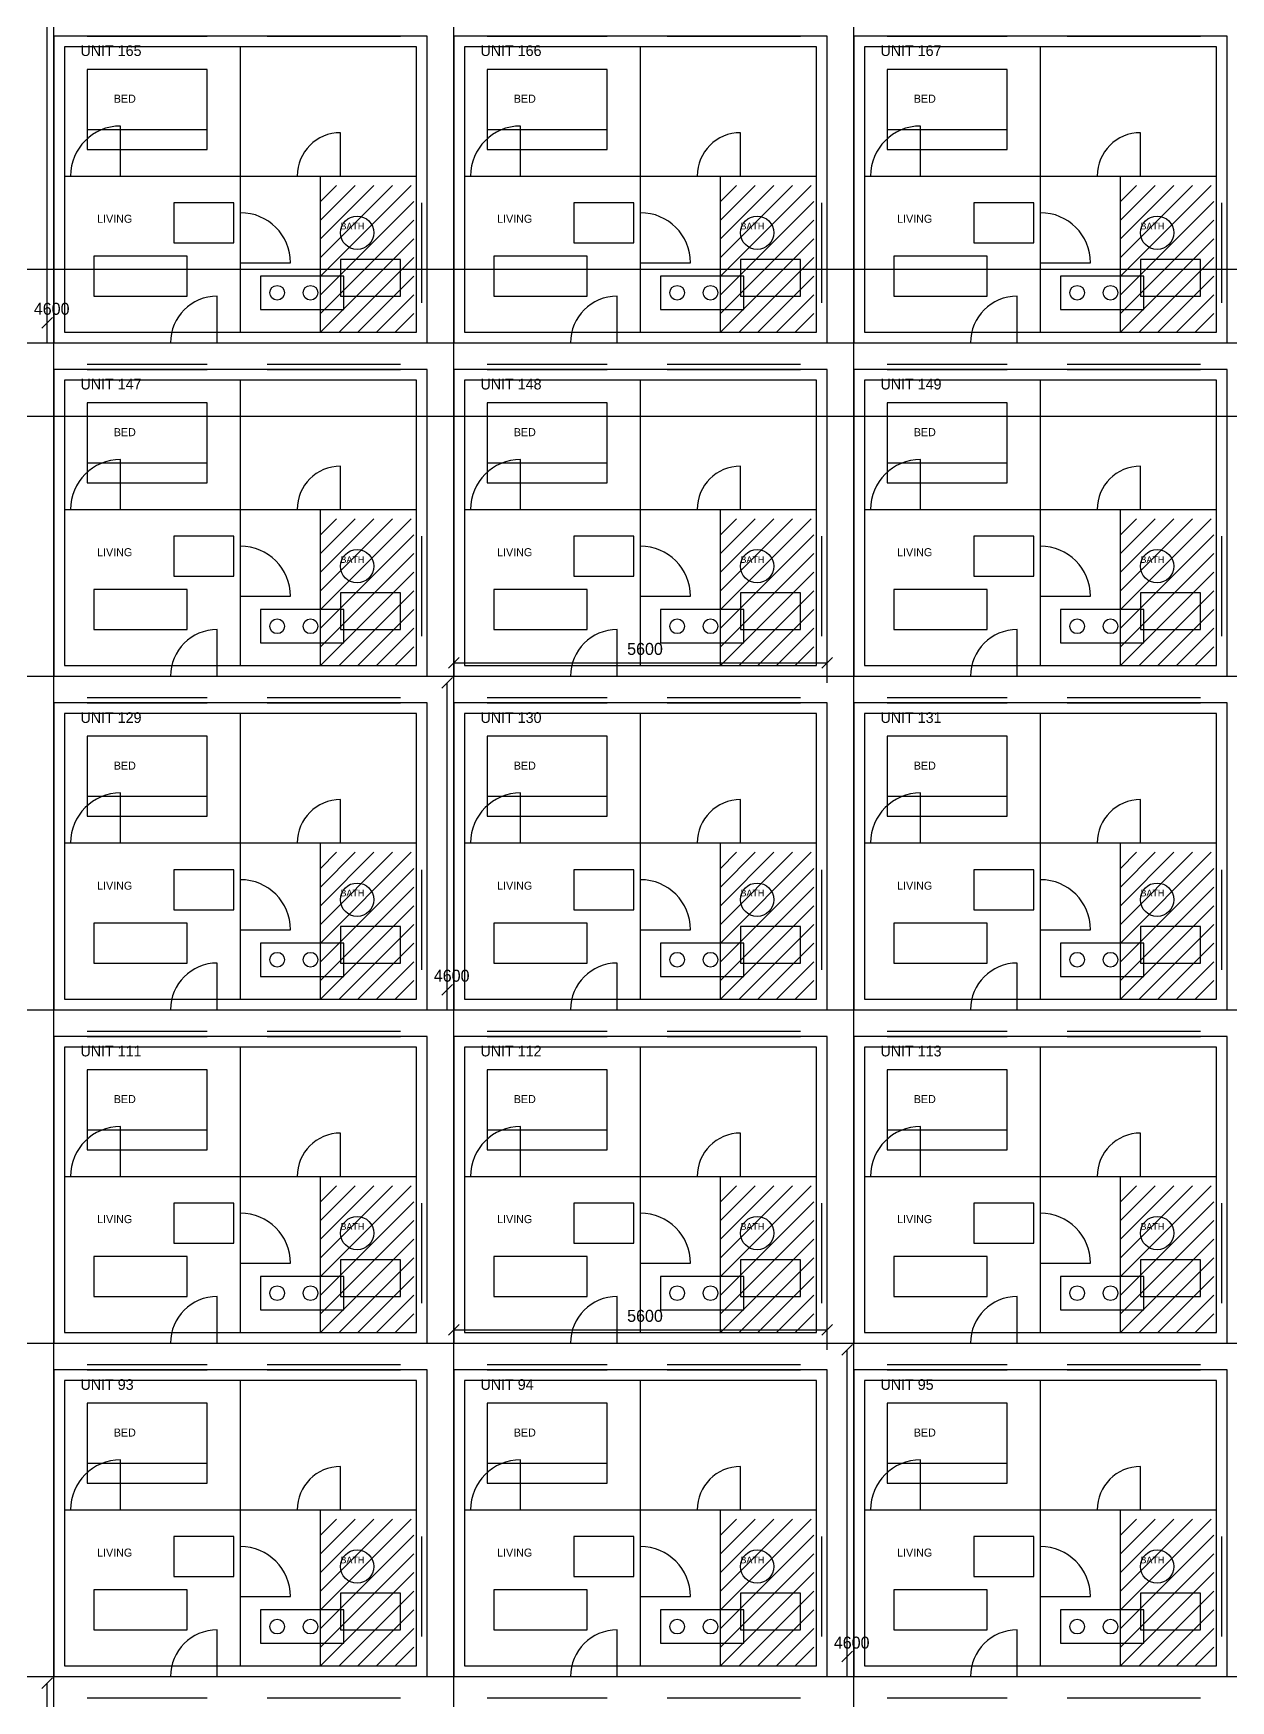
# Model space of a CAD drawing. Header units: millimetres. Extents: x -689 to 114080, y -500 to 99080.
# Drawn here: x 14693 to 32653, y 27640 to 52640 of the extents above; entities that cross this region are included whole.
import ezdxf

# ---------------------------------------------------------------- set-up
doc = ezdxf.new("R2010")
doc.units = ezdxf.units.MM
for name, color, linetype in [('CORE', 30, 'CONTINUOUS'), ('DIMENSIONS', 3, 'CONTINUOUS'), ('DOORS', 2, 'CONTINUOUS'), ('FURNITURE', 5, 'CONTINUOUS'), ('GRID', 8, 'CONTINUOUS'), ('HATCH_SIM', 9, 'CONTINUOUS'), ('TEXT', 6, 'CONTINUOUS'), ('WALLS', 7, 'CONTINUOUS'), ('WINDOWS', 4, 'CONTINUOUS')]:
    doc.layers.add(name, color=color, linetype=linetype)

msp = doc.modelspace()

# ---------------------------------------------------------------- linework, layer by layer
at = {"layer": 'CORE'}
for p, q in [((111500, 49100), (2500, 49100)), ((2500, 46900), (111500, 46900))]:
    msp.add_line(p, q, dxfattribs=at)
at = {"layer": 'DIMENSIONS'}
for p, q in [((14900, 48300), (14900, 52900)), ((14900, 52600), (14900, 52900)), ((14820, 48220), (14980, 48380)), ((14900, 48000), (14900, 48300)), ((20920, 43120), (21080, 43280)), ((26520, 43120), (26680, 43280)), ((21000, 43200), (26600, 43200)), ((21000, 42900), (21000, 43200)), ((26600, 42900), (26600, 43200)), ((20820, 42820), (20980, 42980)), ((20900, 38300), (20900, 42900)), ((20900, 42600), (20900, 42900)), ((20820, 38220), (20980, 38380)), ((20900, 38000), (20900, 38300)), ((20920, 33120), (21080, 33280)), ((26520, 33120), (26680, 33280)), ((21000, 33200), (26600, 33200)), ((21000, 32900), (21000, 33200)), ((26600, 32900), (26600, 33200)), ((26820, 32820), (26980, 32980)), ((26900, 28300), (26900, 32900)), ((26900, 32600), (26900, 32900)), ((26820, 28220), (26980, 28380)), ((26900, 28000), (26900, 28300)), ((14820, 27820), (14980, 27980)), ((14900, 23300), (14900, 27900)), ((14900, 27600), (14900, 27900))]:
    msp.add_line(p, q, dxfattribs=at)
at = {"layer": 'DOORS'}
for p, q in [((16000, 50500), (16000, 51250)), ((22000, 50500), (22000, 51250)), ((28000, 50500), (28000, 51250)), ((19300, 50500), (19300, 51150)), ((25300, 50500), (25300, 51150)), ((31300, 50500), (31300, 51150)), ((17800, 49200), (18550, 49200)), ((23800, 49200), (24550, 49200)), ((29800, 49200), (30550, 49200)), ((17450, 48000), (17450, 48700)), ((23450, 48000), (23450, 48700)), ((29450, 48000), (29450, 48700)), ((16000, 45500), (16000, 46250)), ((22000, 45500), (22000, 46250)), ((28000, 45500), (28000, 46250)), ((19300, 45500), (19300, 46150)), ((25300, 45500), (25300, 46150)), ((31300, 45500), (31300, 46150)), ((17800, 44200), (18550, 44200)), ((23800, 44200), (24550, 44200)), ((29800, 44200), (30550, 44200)), ((17450, 43000), (17450, 43700)), ((23450, 43000), (23450, 43700)), ((29450, 43000), (29450, 43700)), ((16000, 40500), (16000, 41250)), ((22000, 40500), (22000, 41250)), ((28000, 40500), (28000, 41250)), ((19300, 40500), (19300, 41150)), ((25300, 40500), (25300, 41150)), ((31300, 40500), (31300, 41150)), ((17800, 39200), (18550, 39200)), ((23800, 39200), (24550, 39200)), ((29800, 39200), (30550, 39200)), ((17450, 38000), (17450, 38700)), ((23450, 38000), (23450, 38700)), ((29450, 38000), (29450, 38700)), ((16000, 35500), (16000, 36250)), ((22000, 35500), (22000, 36250)), ((28000, 35500), (28000, 36250)), ((19300, 35500), (19300, 36150)), ((25300, 35500), (25300, 36150)), ((31300, 35500), (31300, 36150)), ((17800, 34200), (18550, 34200)), ((23800, 34200), (24550, 34200)), ((29800, 34200), (30550, 34200)), ((17450, 33000), (17450, 33700)), ((23450, 33000), (23450, 33700)), ((29450, 33000), (29450, 33700)), ((16000, 30500), (16000, 31250)), ((22000, 30500), (22000, 31250)), ((28000, 30500), (28000, 31250)), ((19300, 30500), (19300, 31150)), ((25300, 30500), (25300, 31150)), ((31300, 30500), (31300, 31150)), ((17800, 29200), (18550, 29200)), ((23800, 29200), (24550, 29200)), ((29800, 29200), (30550, 29200)), ((17450, 28000), (17450, 28700)), ((23450, 28000), (23450, 28700)), ((29450, 28000), (29450, 28700))]:
    msp.add_line(p, q, dxfattribs=at)
for centre, radius, start, end in [((16000, 50500), 750, 90, 180), ((22000, 50500), 750, 90, 180), ((28000, 50500), 750, 90, 180), ((19300, 50500), 650, 90, 180), ((25300, 50500), 650, 90, 180), ((31300, 50500), 650, 90, 180), ((17800, 49200), 750, 0, 90), ((23800, 49200), 750, 0, 90), ((29800, 49200), 750, 0, 90), ((17450, 48000), 700, 90, 180), ((23450, 48000), 700, 90, 180), ((29450, 48000), 700, 90, 180), ((16000, 45500), 750, 90, 180), ((22000, 45500), 750, 90, 180), ((28000, 45500), 750, 90, 180), ((19300, 45500), 650, 90, 180), ((25300, 45500), 650, 90, 180), ((31300, 45500), 650, 90, 180), ((17800, 44200), 750, 0, 90), ((23800, 44200), 750, 0, 90), ((29800, 44200), 750, 0, 90), ((17450, 43000), 700, 90, 180), ((23450, 43000), 700, 90, 180), ((29450, 43000), 700, 90, 180), ((16000, 40500), 750, 90, 180), ((22000, 40500), 750, 90, 180), ((28000, 40500), 750, 90, 180), ((19300, 40500), 650, 90, 180), ((25300, 40500), 650, 90, 180), ((31300, 40500), 650, 90, 180), ((17800, 39200), 750, 0, 90), ((23800, 39200), 750, 0, 90), ((29800, 39200), 750, 0, 90), ((17450, 38000), 700, 90, 180), ((23450, 38000), 700, 90, 180), ((29450, 38000), 700, 90, 180), ((16000, 35500), 750, 90, 180), ((22000, 35500), 750, 90, 180), ((28000, 35500), 750, 90, 180), ((19300, 35500), 650, 90, 180), ((25300, 35500), 650, 90, 180), ((31300, 35500), 650, 90, 180), ((17800, 34200), 750, 0, 90), ((23800, 34200), 750, 0, 90), ((29800, 34200), 750, 0, 90), ((17450, 33000), 700, 90, 180), ((23450, 33000), 700, 90, 180), ((29450, 33000), 700, 90, 180), ((16000, 30500), 750, 90, 180), ((22000, 30500), 750, 90, 180), ((28000, 30500), 750, 90, 180), ((19300, 30500), 650, 90, 180), ((25300, 30500), 650, 90, 180), ((31300, 30500), 650, 90, 180), ((17800, 29200), 750, 0, 90), ((23800, 29200), 750, 0, 90), ((29800, 29200), 750, 0, 90), ((17450, 28000), 700, 90, 180), ((23450, 28000), 700, 90, 180), ((29450, 28000), 700, 90, 180)]:
    msp.add_arc(centre, radius, start, end, dxfattribs=at)
at = {"layer": 'FURNITURE'}
for p, q in [((17300, 52100), (15500, 52100)), ((15500, 52100), (15500, 50900)), ((17300, 50900), (17300, 52100)), ((23300, 52100), (21500, 52100)), ((21500, 52100), (21500, 50900)), ((23300, 50900), (23300, 52100)), ((29300, 52100), (27500, 52100)), ((27500, 52100), (27500, 50900)), ((29300, 50900), (29300, 52100)), ((15500, 51200), (17300, 51200)), ((21500, 51200), (23300, 51200)), ((27500, 51200), (29300, 51200)), ((15500, 50900), (17300, 50900)), ((21500, 50900), (23300, 50900)), ((27500, 50900), (29300, 50900)), ((17700, 50100), (16800, 50100)), ((16800, 50100), (16800, 49500)), ((17700, 49500), (17700, 50100)), ((23700, 50100), (22800, 50100)), ((22800, 50100), (22800, 49500)), ((23700, 49500), (23700, 50100)), ((29700, 50100), (28800, 50100)), ((28800, 50100), (28800, 49500)), ((29700, 49500), (29700, 50100)), ((16800, 49500), (17700, 49500)), ((22800, 49500), (23700, 49500)), ((28800, 49500), (29700, 49500)), ((17000, 49300), (15600, 49300)), ((15600, 49300), (15600, 48700)), ((17000, 48700), (17000, 49300)), ((20200, 49250), (19300, 49250)), ((19300, 49250), (19300, 48700)), ((20200, 48700), (20200, 49250)), ((23000, 49300), (21600, 49300)), ((21600, 49300), (21600, 48700)), ((23000, 48700), (23000, 49300)), ((26200, 49250), (25300, 49250)), ((25300, 49250), (25300, 48700)), ((26200, 48700), (26200, 49250)), ((29000, 49300), (27600, 49300)), ((27600, 49300), (27600, 48700)), ((29000, 48700), (29000, 49300)), ((32200, 49250), (31300, 49250)), ((31300, 49250), (31300, 48700)), ((32200, 48700), (32200, 49250)), ((19350, 49000), (18100, 49000)), ((18100, 49000), (18100, 48500)), ((19350, 48500), (19350, 49000)), ((25350, 49000), (24100, 49000)), ((24100, 49000), (24100, 48500)), ((25350, 48500), (25350, 49000)), ((31350, 49000), (30100, 49000)), ((30100, 49000), (30100, 48500)), ((31350, 48500), (31350, 49000)), ((15600, 48700), (17000, 48700)), ((18100, 48500), (19350, 48500)), ((19300, 48700), (20200, 48700)), ((21600, 48700), (23000, 48700)), ((24100, 48500), (25350, 48500)), ((25300, 48700), (26200, 48700)), ((27600, 48700), (29000, 48700)), ((30100, 48500), (31350, 48500)), ((31300, 48700), (32200, 48700)), ((17300, 47100), (15500, 47100)), ((15500, 47100), (15500, 45900)), ((17300, 45900), (17300, 47100)), ((23300, 47100), (21500, 47100)), ((21500, 47100), (21500, 45900)), ((23300, 45900), (23300, 47100)), ((29300, 47100), (27500, 47100)), ((27500, 47100), (27500, 45900)), ((29300, 45900), (29300, 47100)), ((15500, 46200), (17300, 46200)), ((21500, 46200), (23300, 46200)), ((27500, 46200), (29300, 46200)), ((15500, 45900), (17300, 45900)), ((21500, 45900), (23300, 45900)), ((27500, 45900), (29300, 45900)), ((17700, 45100), (16800, 45100)), ((16800, 45100), (16800, 44500)), ((17700, 44500), (17700, 45100)), ((23700, 45100), (22800, 45100)), ((22800, 45100), (22800, 44500)), ((23700, 44500), (23700, 45100)), ((29700, 45100), (28800, 45100)), ((28800, 45100), (28800, 44500)), ((29700, 44500), (29700, 45100)), ((16800, 44500), (17700, 44500)), ((22800, 44500), (23700, 44500)), ((28800, 44500), (29700, 44500)), ((17000, 44300), (15600, 44300)), ((15600, 44300), (15600, 43700)), ((17000, 43700), (17000, 44300)), ((20200, 44250), (19300, 44250)), ((19300, 44250), (19300, 43700)), ((20200, 43700), (20200, 44250)), ((23000, 44300), (21600, 44300)), ((21600, 44300), (21600, 43700)), ((23000, 43700), (23000, 44300)), ((26200, 44250), (25300, 44250)), ((25300, 44250), (25300, 43700)), ((26200, 43700), (26200, 44250)), ((29000, 44300), (27600, 44300)), ((27600, 44300), (27600, 43700)), ((29000, 43700), (29000, 44300)), ((32200, 44250), (31300, 44250)), ((31300, 44250), (31300, 43700)), ((32200, 43700), (32200, 44250)), ((19350, 44000), (18100, 44000)), ((18100, 44000), (18100, 43500)), ((19350, 43500), (19350, 44000)), ((25350, 44000), (24100, 44000)), ((24100, 44000), (24100, 43500)), ((25350, 43500), (25350, 44000)), ((31350, 44000), (30100, 44000)), ((30100, 44000), (30100, 43500)), ((31350, 43500), (31350, 44000)), ((15600, 43700), (17000, 43700)), ((18100, 43500), (19350, 43500)), ((19300, 43700), (20200, 43700)), ((21600, 43700), (23000, 43700)), ((24100, 43500), (25350, 43500)), ((25300, 43700), (26200, 43700)), ((27600, 43700), (29000, 43700)), ((30100, 43500), (31350, 43500)), ((31300, 43700), (32200, 43700)), ((17300, 42100), (15500, 42100)), ((15500, 42100), (15500, 40900)), ((17300, 40900), (17300, 42100)), ((23300, 42100), (21500, 42100)), ((21500, 42100), (21500, 40900)), ((23300, 40900), (23300, 42100)), ((29300, 42100), (27500, 42100)), ((27500, 42100), (27500, 40900)), ((29300, 40900), (29300, 42100)), ((15500, 41200), (17300, 41200)), ((21500, 41200), (23300, 41200)), ((27500, 41200), (29300, 41200)), ((15500, 40900), (17300, 40900)), ((21500, 40900), (23300, 40900)), ((27500, 40900), (29300, 40900)), ((17700, 40100), (16800, 40100)), ((16800, 40100), (16800, 39500)), ((17700, 39500), (17700, 40100)), ((23700, 40100), (22800, 40100)), ((22800, 40100), (22800, 39500)), ((23700, 39500), (23700, 40100)), ((29700, 40100), (28800, 40100)), ((28800, 40100), (28800, 39500)), ((29700, 39500), (29700, 40100)), ((16800, 39500), (17700, 39500)), ((22800, 39500), (23700, 39500)), ((28800, 39500), (29700, 39500)), ((17000, 39300), (15600, 39300)), ((15600, 39300), (15600, 38700)), ((17000, 38700), (17000, 39300)), ((20200, 39250), (19300, 39250)), ((19300, 39250), (19300, 38700)), ((20200, 38700), (20200, 39250)), ((23000, 39300), (21600, 39300)), ((21600, 39300), (21600, 38700)), ((23000, 38700), (23000, 39300)), ((26200, 39250), (25300, 39250)), ((25300, 39250), (25300, 38700)), ((26200, 38700), (26200, 39250)), ((29000, 39300), (27600, 39300)), ((27600, 39300), (27600, 38700)), ((29000, 38700), (29000, 39300)), ((32200, 39250), (31300, 39250)), ((31300, 39250), (31300, 38700)), ((32200, 38700), (32200, 39250)), ((19350, 39000), (18100, 39000)), ((18100, 39000), (18100, 38500)), ((19350, 38500), (19350, 39000)), ((25350, 39000), (24100, 39000)), ((24100, 39000), (24100, 38500)), ((25350, 38500), (25350, 39000)), ((31350, 39000), (30100, 39000)), ((30100, 39000), (30100, 38500)), ((31350, 38500), (31350, 39000)), ((15600, 38700), (17000, 38700)), ((18100, 38500), (19350, 38500)), ((19300, 38700), (20200, 38700)), ((21600, 38700), (23000, 38700)), ((24100, 38500), (25350, 38500)), ((25300, 38700), (26200, 38700)), ((27600, 38700), (29000, 38700)), ((30100, 38500), (31350, 38500)), ((31300, 38700), (32200, 38700)), ((17300, 37100), (15500, 37100)), ((15500, 37100), (15500, 35900)), ((17300, 35900), (17300, 37100)), ((23300, 37100), (21500, 37100)), ((21500, 37100), (21500, 35900)), ((23300, 35900), (23300, 37100)), ((29300, 37100), (27500, 37100)), ((27500, 37100), (27500, 35900)), ((29300, 35900), (29300, 37100)), ((15500, 36200), (17300, 36200)), ((21500, 36200), (23300, 36200)), ((27500, 36200), (29300, 36200)), ((15500, 35900), (17300, 35900)), ((21500, 35900), (23300, 35900)), ((27500, 35900), (29300, 35900)), ((17700, 35100), (16800, 35100)), ((16800, 35100), (16800, 34500)), ((17700, 34500), (17700, 35100)), ((23700, 35100), (22800, 35100)), ((22800, 35100), (22800, 34500)), ((23700, 34500), (23700, 35100)), ((29700, 35100), (28800, 35100)), ((28800, 35100), (28800, 34500)), ((29700, 34500), (29700, 35100)), ((16800, 34500), (17700, 34500)), ((22800, 34500), (23700, 34500)), ((28800, 34500), (29700, 34500)), ((17000, 34300), (15600, 34300)), ((15600, 34300), (15600, 33700)), ((17000, 33700), (17000, 34300)), ((20200, 34250), (19300, 34250)), ((19300, 34250), (19300, 33700)), ((20200, 33700), (20200, 34250)), ((23000, 34300), (21600, 34300)), ((21600, 34300), (21600, 33700)), ((23000, 33700), (23000, 34300)), ((26200, 34250), (25300, 34250)), ((25300, 34250), (25300, 33700)), ((26200, 33700), (26200, 34250)), ((29000, 34300), (27600, 34300)), ((27600, 34300), (27600, 33700)), ((29000, 33700), (29000, 34300)), ((32200, 34250), (31300, 34250)), ((31300, 34250), (31300, 33700)), ((32200, 33700), (32200, 34250)), ((19350, 34000), (18100, 34000)), ((18100, 34000), (18100, 33500)), ((19350, 33500), (19350, 34000)), ((25350, 34000), (24100, 34000)), ((24100, 34000), (24100, 33500)), ((25350, 33500), (25350, 34000)), ((31350, 34000), (30100, 34000)), ((30100, 34000), (30100, 33500)), ((31350, 33500), (31350, 34000)), ((15600, 33700), (17000, 33700)), ((18100, 33500), (19350, 33500)), ((19300, 33700), (20200, 33700)), ((21600, 33700), (23000, 33700)), ((24100, 33500), (25350, 33500)), ((25300, 33700), (26200, 33700)), ((27600, 33700), (29000, 33700)), ((30100, 33500), (31350, 33500)), ((31300, 33700), (32200, 33700)), ((17300, 32100), (15500, 32100)), ((15500, 32100), (15500, 30900)), ((17300, 30900), (17300, 32100)), ((23300, 32100), (21500, 32100)), ((21500, 32100), (21500, 30900)), ((23300, 30900), (23300, 32100)), ((29300, 32100), (27500, 32100)), ((27500, 32100), (27500, 30900)), ((29300, 30900), (29300, 32100)), ((15500, 31200), (17300, 31200)), ((21500, 31200), (23300, 31200)), ((27500, 31200), (29300, 31200)), ((15500, 30900), (17300, 30900)), ((21500, 30900), (23300, 30900)), ((27500, 30900), (29300, 30900)), ((17700, 30100), (16800, 30100)), ((16800, 30100), (16800, 29500)), ((17700, 29500), (17700, 30100)), ((23700, 30100), (22800, 30100)), ((22800, 30100), (22800, 29500)), ((23700, 29500), (23700, 30100)), ((29700, 30100), (28800, 30100)), ((28800, 30100), (28800, 29500)), ((29700, 29500), (29700, 30100)), ((16800, 29500), (17700, 29500)), ((22800, 29500), (23700, 29500)), ((28800, 29500), (29700, 29500)), ((17000, 29300), (15600, 29300)), ((15600, 29300), (15600, 28700)), ((17000, 28700), (17000, 29300)), ((20200, 29250), (19300, 29250)), ((19300, 29250), (19300, 28700)), ((20200, 28700), (20200, 29250)), ((23000, 29300), (21600, 29300)), ((21600, 29300), (21600, 28700)), ((23000, 28700), (23000, 29300)), ((26200, 29250), (25300, 29250)), ((25300, 29250), (25300, 28700)), ((26200, 28700), (26200, 29250)), ((29000, 29300), (27600, 29300)), ((27600, 29300), (27600, 28700)), ((29000, 28700), (29000, 29300)), ((32200, 29250), (31300, 29250)), ((31300, 29250), (31300, 28700)), ((32200, 28700), (32200, 29250)), ((19350, 29000), (18100, 29000)), ((18100, 29000), (18100, 28500)), ((19350, 28500), (19350, 29000)), ((25350, 29000), (24100, 29000)), ((24100, 29000), (24100, 28500)), ((25350, 28500), (25350, 29000)), ((31350, 29000), (30100, 29000)), ((30100, 29000), (30100, 28500)), ((31350, 28500), (31350, 29000)), ((15600, 28700), (17000, 28700)), ((18100, 28500), (19350, 28500)), ((19300, 28700), (20200, 28700)), ((21600, 28700), (23000, 28700)), ((24100, 28500), (25350, 28500)), ((25300, 28700), (26200, 28700)), ((27600, 28700), (29000, 28700)), ((30100, 28500), (31350, 28500)), ((31300, 28700), (32200, 28700))]:
    msp.add_line(p, q, dxfattribs=at)
for centre, radius in [((19550, 49650), 250), ((25550, 49650), 250), ((31550, 49650), 250), ((18350, 48750), 110), ((18850, 48750), 110), ((24350, 48750), 110), ((24850, 48750), 110), ((30350, 48750), 110), ((30850, 48750), 110), ((19550, 44650), 250), ((25550, 44650), 250), ((31550, 44650), 250), ((18350, 43750), 110), ((18850, 43750), 110), ((24350, 43750), 110), ((24850, 43750), 110), ((30350, 43750), 110), ((30850, 43750), 110), ((19550, 39650), 250), ((25550, 39650), 250), ((31550, 39650), 250), ((18350, 38750), 110), ((18850, 38750), 110), ((24350, 38750), 110), ((24850, 38750), 110), ((30350, 38750), 110), ((30850, 38750), 110), ((19550, 34650), 250), ((25550, 34650), 250), ((31550, 34650), 250), ((18350, 33750), 110), ((18850, 33750), 110), ((24350, 33750), 110), ((24850, 33750), 110), ((30350, 33750), 110), ((30850, 33750), 110), ((19550, 29650), 250), ((25550, 29650), 250), ((31550, 29650), 250), ((18350, 28750), 110), ((18850, 28750), 110), ((24350, 28750), 110), ((24850, 28750), 110), ((30350, 28750), 110), ((30850, 28750), 110)]:
    msp.add_circle(centre, radius, dxfattribs=at)
at = {"layer": 'GRID'}
for p, q in [((15000, 500), (15000, 97700)), ((21000, 500), (21000, 97700)), ((27000, 500), (27000, 97700)), ((500, 48000), (113500, 48000)), ((500, 43000), (113500, 43000)), ((500, 38000), (113500, 38000)), ((500, 33000), (113500, 33000)), ((500, 28000), (113500, 28000))]:
    msp.add_line(p, q, dxfattribs=at)
at = {"layer": 'HATCH_SIM'}
for p, q in [((19000, 50120), (19240, 50360)), ((19000, 49840), (19520, 50360)), ((19000, 49560), (19800, 50360)), ((19000, 49280), (20080, 50360)), ((19000, 49000), (20360, 50360)), ((25000, 50120), (25240, 50360)), ((25000, 49840), (25520, 50360)), ((25000, 49560), (25800, 50360)), ((25000, 49280), (26080, 50360)), ((25000, 49000), (26360, 50360)), ((31000, 50120), (31240, 50360)), ((31000, 49840), (31520, 50360)), ((31000, 49560), (31800, 50360)), ((31000, 49280), (32080, 50360)), ((31000, 49000), (32360, 50360)), ((19000, 48720), (20400, 50120)), ((25000, 48720), (26400, 50120)), ((31000, 48720), (32400, 50120)), ((19000, 48440), (20400, 49840)), ((25000, 48440), (26400, 49840)), ((31000, 48440), (32400, 49840)), ((19000, 48160), (20400, 49560)), ((25000, 48160), (26400, 49560)), ((31000, 48160), (32400, 49560)), ((19280, 48160), (20400, 49280)), ((25280, 48160), (26400, 49280)), ((31280, 48160), (32400, 49280)), ((19560, 48160), (20400, 49000)), ((25560, 48160), (26400, 49000)), ((31560, 48160), (32400, 49000)), ((19840, 48160), (20400, 48720)), ((25840, 48160), (26400, 48720)), ((31840, 48160), (32400, 48720)), ((20120, 48160), (20400, 48440)), ((26120, 48160), (26400, 48440)), ((32120, 48160), (32400, 48440)), ((20400, 48160), (20400, 48160)), ((26400, 48160), (26400, 48160)), ((32400, 48160), (32400, 48160)), ((19000, 45120), (19240, 45360)), ((19000, 44840), (19520, 45360)), ((19000, 44560), (19800, 45360)), ((19000, 44280), (20080, 45360)), ((19000, 44000), (20360, 45360)), ((25000, 45120), (25240, 45360)), ((25000, 44840), (25520, 45360)), ((25000, 44560), (25800, 45360)), ((25000, 44280), (26080, 45360)), ((25000, 44000), (26360, 45360)), ((31000, 45120), (31240, 45360)), ((31000, 44840), (31520, 45360)), ((31000, 44560), (31800, 45360)), ((31000, 44280), (32080, 45360)), ((31000, 44000), (32360, 45360)), ((19000, 43720), (20400, 45120)), ((25000, 43720), (26400, 45120)), ((31000, 43720), (32400, 45120)), ((19000, 43440), (20400, 44840)), ((25000, 43440), (26400, 44840)), ((31000, 43440), (32400, 44840)), ((19000, 43160), (20400, 44560)), ((25000, 43160), (26400, 44560)), ((31000, 43160), (32400, 44560)), ((19280, 43160), (20400, 44280)), ((25280, 43160), (26400, 44280)), ((31280, 43160), (32400, 44280)), ((19560, 43160), (20400, 44000)), ((25560, 43160), (26400, 44000)), ((31560, 43160), (32400, 44000)), ((19840, 43160), (20400, 43720)), ((25840, 43160), (26400, 43720)), ((31840, 43160), (32400, 43720)), ((20120, 43160), (20400, 43440)), ((26120, 43160), (26400, 43440)), ((32120, 43160), (32400, 43440)), ((20400, 43160), (20400, 43160)), ((26400, 43160), (26400, 43160)), ((32400, 43160), (32400, 43160)), ((19000, 40120), (19240, 40360)), ((19000, 39840), (19520, 40360)), ((19000, 39560), (19800, 40360)), ((19000, 39280), (20080, 40360)), ((19000, 39000), (20360, 40360)), ((25000, 40120), (25240, 40360)), ((25000, 39840), (25520, 40360)), ((25000, 39560), (25800, 40360)), ((25000, 39280), (26080, 40360)), ((25000, 39000), (26360, 40360)), ((31000, 40120), (31240, 40360)), ((31000, 39840), (31520, 40360)), ((31000, 39560), (31800, 40360)), ((31000, 39280), (32080, 40360)), ((31000, 39000), (32360, 40360)), ((19000, 38720), (20400, 40120)), ((25000, 38720), (26400, 40120)), ((31000, 38720), (32400, 40120)), ((19000, 38440), (20400, 39840)), ((25000, 38440), (26400, 39840)), ((31000, 38440), (32400, 39840)), ((19000, 38160), (20400, 39560)), ((25000, 38160), (26400, 39560)), ((31000, 38160), (32400, 39560)), ((19280, 38160), (20400, 39280)), ((25280, 38160), (26400, 39280)), ((31280, 38160), (32400, 39280)), ((19560, 38160), (20400, 39000)), ((25560, 38160), (26400, 39000)), ((31560, 38160), (32400, 39000)), ((19840, 38160), (20400, 38720)), ((25840, 38160), (26400, 38720)), ((31840, 38160), (32400, 38720)), ((20120, 38160), (20400, 38440)), ((26120, 38160), (26400, 38440)), ((32120, 38160), (32400, 38440)), ((20400, 38160), (20400, 38160)), ((26400, 38160), (26400, 38160)), ((32400, 38160), (32400, 38160)), ((19000, 35120), (19240, 35360)), ((19000, 34840), (19520, 35360)), ((19000, 34560), (19800, 35360)), ((19000, 34280), (20080, 35360)), ((19000, 34000), (20360, 35360)), ((25000, 35120), (25240, 35360)), ((25000, 34840), (25520, 35360)), ((25000, 34560), (25800, 35360)), ((25000, 34280), (26080, 35360)), ((25000, 34000), (26360, 35360)), ((31000, 35120), (31240, 35360)), ((31000, 34840), (31520, 35360)), ((31000, 34560), (31800, 35360)), ((31000, 34280), (32080, 35360)), ((31000, 34000), (32360, 35360)), ((19000, 33720), (20400, 35120)), ((25000, 33720), (26400, 35120)), ((31000, 33720), (32400, 35120)), ((19000, 33440), (20400, 34840)), ((25000, 33440), (26400, 34840)), ((31000, 33440), (32400, 34840)), ((19000, 33160), (20400, 34560)), ((25000, 33160), (26400, 34560)), ((31000, 33160), (32400, 34560)), ((19280, 33160), (20400, 34280)), ((25280, 33160), (26400, 34280)), ((31280, 33160), (32400, 34280)), ((19560, 33160), (20400, 34000)), ((25560, 33160), (26400, 34000)), ((31560, 33160), (32400, 34000)), ((19840, 33160), (20400, 33720)), ((25840, 33160), (26400, 33720)), ((31840, 33160), (32400, 33720)), ((20120, 33160), (20400, 33440)), ((26120, 33160), (26400, 33440)), ((32120, 33160), (32400, 33440)), ((20400, 33160), (20400, 33160)), ((26400, 33160), (26400, 33160)), ((32400, 33160), (32400, 33160)), ((19000, 30120), (19240, 30360)), ((19000, 29840), (19520, 30360)), ((19000, 29560), (19800, 30360)), ((19000, 29280), (20080, 30360)), ((19000, 29000), (20360, 30360)), ((25000, 30120), (25240, 30360)), ((25000, 29840), (25520, 30360)), ((25000, 29560), (25800, 30360)), ((25000, 29280), (26080, 30360)), ((25000, 29000), (26360, 30360)), ((31000, 30120), (31240, 30360)), ((31000, 29840), (31520, 30360)), ((31000, 29560), (31800, 30360)), ((31000, 29280), (32080, 30360)), ((31000, 29000), (32360, 30360)), ((19000, 28720), (20400, 30120)), ((25000, 28720), (26400, 30120)), ((31000, 28720), (32400, 30120)), ((19000, 28440), (20400, 29840)), ((25000, 28440), (26400, 29840)), ((31000, 28440), (32400, 29840)), ((19000, 28160), (20400, 29560)), ((25000, 28160), (26400, 29560)), ((31000, 28160), (32400, 29560)), ((19280, 28160), (20400, 29280)), ((25280, 28160), (26400, 29280)), ((31280, 28160), (32400, 29280)), ((19560, 28160), (20400, 29000)), ((25560, 28160), (26400, 29000)), ((31560, 28160), (32400, 29000)), ((19840, 28160), (20400, 28720)), ((25840, 28160), (26400, 28720)), ((31840, 28160), (32400, 28720)), ((20120, 28160), (20400, 28440)), ((26120, 28160), (26400, 28440)), ((32120, 28160), (32400, 28440)), ((20400, 28160), (20400, 28160)), ((26400, 28160), (26400, 28160)), ((32400, 28160), (32400, 28160))]:
    msp.add_line(p, q, dxfattribs=at)
at = {"layer": 'WALLS'}
for p, q in [((20600, 52600), (15000, 52600)), ((15000, 52600), (15000, 48000)), ((20600, 48000), (20600, 52600)), ((26600, 52600), (21000, 52600)), ((21000, 52600), (21000, 48000)), ((26600, 48000), (26600, 52600)), ((32600, 52600), (27000, 52600)), ((27000, 52600), (27000, 48000)), ((32600, 48000), (32600, 52600)), ((20440, 52440), (15160, 52440)), ((15160, 52440), (15160, 48160)), ((17800, 48160), (17800, 52440)), ((20440, 48160), (20440, 52440)), ((26440, 52440), (21160, 52440)), ((21160, 52440), (21160, 48160)), ((23800, 48160), (23800, 52440)), ((26440, 48160), (26440, 52440)), ((32440, 52440), (27160, 52440)), ((27160, 52440), (27160, 48160)), ((29800, 48160), (29800, 52440)), ((32440, 48160), (32440, 52440)), ((15160, 50500), (20440, 50500)), ((19000, 48160), (19000, 50500)), ((21160, 50500), (26440, 50500)), ((25000, 48160), (25000, 50500)), ((27160, 50500), (32440, 50500)), ((31000, 48160), (31000, 50500)), ((15000, 48000), (20600, 48000)), ((15160, 48160), (20440, 48160)), ((21000, 48000), (26600, 48000)), ((21160, 48160), (26440, 48160)), ((27000, 48000), (32600, 48000)), ((27160, 48160), (32440, 48160)), ((20600, 47600), (15000, 47600)), ((15000, 47600), (15000, 43000)), ((20600, 43000), (20600, 47600)), ((26600, 47600), (21000, 47600)), ((21000, 47600), (21000, 43000)), ((26600, 43000), (26600, 47600)), ((32600, 47600), (27000, 47600)), ((27000, 47600), (27000, 43000)), ((32600, 43000), (32600, 47600)), ((20440, 47440), (15160, 47440)), ((15160, 47440), (15160, 43160)), ((17800, 43160), (17800, 47440)), ((20440, 43160), (20440, 47440)), ((26440, 47440), (21160, 47440)), ((21160, 47440), (21160, 43160)), ((23800, 43160), (23800, 47440)), ((26440, 43160), (26440, 47440)), ((32440, 47440), (27160, 47440)), ((27160, 47440), (27160, 43160)), ((29800, 43160), (29800, 47440)), ((32440, 43160), (32440, 47440)), ((15160, 45500), (20440, 45500)), ((19000, 43160), (19000, 45500)), ((21160, 45500), (26440, 45500)), ((25000, 43160), (25000, 45500)), ((27160, 45500), (32440, 45500)), ((31000, 43160), (31000, 45500)), ((15000, 43000), (20600, 43000)), ((15160, 43160), (20440, 43160)), ((21000, 43000), (26600, 43000)), ((21160, 43160), (26440, 43160)), ((27000, 43000), (32600, 43000)), ((27160, 43160), (32440, 43160)), ((20600, 42600), (15000, 42600)), ((15000, 42600), (15000, 38000)), ((20600, 38000), (20600, 42600)), ((26600, 42600), (21000, 42600)), ((21000, 42600), (21000, 38000)), ((26600, 38000), (26600, 42600)), ((32600, 42600), (27000, 42600)), ((27000, 42600), (27000, 38000)), ((32600, 38000), (32600, 42600)), ((20440, 42440), (15160, 42440)), ((15160, 42440), (15160, 38160)), ((17800, 38160), (17800, 42440)), ((20440, 38160), (20440, 42440)), ((26440, 42440), (21160, 42440)), ((21160, 42440), (21160, 38160)), ((23800, 38160), (23800, 42440)), ((26440, 38160), (26440, 42440)), ((32440, 42440), (27160, 42440)), ((27160, 42440), (27160, 38160)), ((29800, 38160), (29800, 42440)), ((32440, 38160), (32440, 42440)), ((15160, 40500), (20440, 40500)), ((19000, 38160), (19000, 40500)), ((21160, 40500), (26440, 40500)), ((25000, 38160), (25000, 40500)), ((27160, 40500), (32440, 40500)), ((31000, 38160), (31000, 40500)), ((15000, 38000), (20600, 38000)), ((15160, 38160), (20440, 38160)), ((21000, 38000), (26600, 38000)), ((21160, 38160), (26440, 38160)), ((27000, 38000), (32600, 38000)), ((27160, 38160), (32440, 38160)), ((20600, 37600), (15000, 37600)), ((15000, 37600), (15000, 33000)), ((20600, 33000), (20600, 37600)), ((26600, 37600), (21000, 37600)), ((21000, 37600), (21000, 33000)), ((26600, 33000), (26600, 37600)), ((32600, 37600), (27000, 37600)), ((27000, 37600), (27000, 33000)), ((32600, 33000), (32600, 37600)), ((20440, 37440), (15160, 37440)), ((15160, 37440), (15160, 33160)), ((17800, 33160), (17800, 37440)), ((20440, 33160), (20440, 37440)), ((26440, 37440), (21160, 37440)), ((21160, 37440), (21160, 33160)), ((23800, 33160), (23800, 37440)), ((26440, 33160), (26440, 37440)), ((32440, 37440), (27160, 37440)), ((27160, 37440), (27160, 33160)), ((29800, 33160), (29800, 37440)), ((32440, 33160), (32440, 37440)), ((15160, 35500), (20440, 35500)), ((19000, 33160), (19000, 35500)), ((21160, 35500), (26440, 35500)), ((25000, 33160), (25000, 35500)), ((27160, 35500), (32440, 35500)), ((31000, 33160), (31000, 35500)), ((15000, 33000), (20600, 33000)), ((15160, 33160), (20440, 33160)), ((21000, 33000), (26600, 33000)), ((21160, 33160), (26440, 33160)), ((27000, 33000), (32600, 33000)), ((27160, 33160), (32440, 33160)), ((20600, 32600), (15000, 32600)), ((15000, 32600), (15000, 28000)), ((20600, 28000), (20600, 32600)), ((26600, 32600), (21000, 32600)), ((21000, 32600), (21000, 28000)), ((26600, 28000), (26600, 32600)), ((32600, 32600), (27000, 32600)), ((27000, 32600), (27000, 28000)), ((32600, 28000), (32600, 32600)), ((20440, 32440), (15160, 32440)), ((15160, 32440), (15160, 28160)), ((17800, 28160), (17800, 32440)), ((20440, 28160), (20440, 32440)), ((26440, 32440), (21160, 32440)), ((21160, 32440), (21160, 28160)), ((23800, 28160), (23800, 32440)), ((26440, 28160), (26440, 32440)), ((32440, 32440), (27160, 32440)), ((27160, 32440), (27160, 28160)), ((29800, 28160), (29800, 32440)), ((32440, 28160), (32440, 32440)), ((15160, 30500), (20440, 30500)), ((19000, 28160), (19000, 30500)), ((21160, 30500), (26440, 30500)), ((25000, 28160), (25000, 30500)), ((27160, 30500), (32440, 30500)), ((31000, 28160), (31000, 30500)), ((15000, 28000), (20600, 28000)), ((15160, 28160), (20440, 28160)), ((21000, 28000), (26600, 28000)), ((21160, 28160), (26440, 28160)), ((27000, 28000), (32600, 28000)), ((27160, 28160), (32440, 28160))]:
    msp.add_line(p, q, dxfattribs=at)
at = {"layer": 'WINDOWS'}
for p, q in [((15500, 52600), (17300, 52600)), ((18200, 52600), (20200, 52600)), ((21500, 52600), (23300, 52600)), ((24200, 52600), (26200, 52600)), ((27500, 52600), (29300, 52600)), ((30200, 52600), (32200, 52600)), ((20520, 48600), (20520, 50100)), ((20600, 48600), (20600, 50100)), ((26520, 48600), (26520, 50100)), ((26600, 48600), (26600, 50100)), ((32520, 48600), (32520, 50100)), ((32600, 48600), (32600, 50100)), ((15500, 47680), (17300, 47680)), ((15500, 47600), (17300, 47600)), ((18200, 47680), (20200, 47680)), ((18200, 47600), (20200, 47600)), ((21500, 47680), (23300, 47680)), ((21500, 47600), (23300, 47600)), ((24200, 47680), (26200, 47680)), ((24200, 47600), (26200, 47600)), ((27500, 47680), (29300, 47680)), ((27500, 47600), (29300, 47600)), ((30200, 47680), (32200, 47680)), ((30200, 47600), (32200, 47600)), ((20520, 43600), (20520, 45100)), ((20600, 43600), (20600, 45100)), ((26520, 43600), (26520, 45100)), ((26600, 43600), (26600, 45100)), ((32520, 43600), (32520, 45100)), ((32600, 43600), (32600, 45100)), ((15500, 42680), (17300, 42680)), ((15500, 42600), (17300, 42600)), ((18200, 42680), (20200, 42680)), ((18200, 42600), (20200, 42600)), ((21500, 42680), (23300, 42680)), ((21500, 42600), (23300, 42600)), ((24200, 42680), (26200, 42680)), ((24200, 42600), (26200, 42600)), ((27500, 42680), (29300, 42680)), ((27500, 42600), (29300, 42600)), ((30200, 42680), (32200, 42680)), ((30200, 42600), (32200, 42600)), ((20520, 38600), (20520, 40100)), ((20600, 38600), (20600, 40100)), ((26520, 38600), (26520, 40100)), ((26600, 38600), (26600, 40100)), ((32520, 38600), (32520, 40100)), ((32600, 38600), (32600, 40100)), ((15500, 37680), (17300, 37680)), ((15500, 37600), (17300, 37600)), ((18200, 37680), (20200, 37680)), ((18200, 37600), (20200, 37600)), ((21500, 37680), (23300, 37680)), ((21500, 37600), (23300, 37600)), ((24200, 37680), (26200, 37680)), ((24200, 37600), (26200, 37600)), ((27500, 37680), (29300, 37680)), ((27500, 37600), (29300, 37600)), ((30200, 37680), (32200, 37680)), ((30200, 37600), (32200, 37600)), ((20520, 33600), (20520, 35100)), ((20600, 33600), (20600, 35100)), ((26520, 33600), (26520, 35100)), ((26600, 33600), (26600, 35100)), ((32520, 33600), (32520, 35100)), ((32600, 33600), (32600, 35100)), ((15500, 32680), (17300, 32680)), ((15500, 32600), (17300, 32600)), ((18200, 32680), (20200, 32680)), ((18200, 32600), (20200, 32600)), ((21500, 32680), (23300, 32680)), ((21500, 32600), (23300, 32600)), ((24200, 32680), (26200, 32680)), ((24200, 32600), (26200, 32600)), ((27500, 32680), (29300, 32680)), ((27500, 32600), (29300, 32600)), ((30200, 32680), (32200, 32680)), ((30200, 32600), (32200, 32600)), ((20520, 28600), (20520, 30100)), ((20600, 28600), (20600, 30100)), ((26520, 28600), (26520, 30100)), ((26600, 28600), (26600, 30100)), ((32520, 28600), (32520, 30100)), ((32600, 28600), (32600, 30100)), ((15500, 27680), (17300, 27680)), ((18200, 27680), (20200, 27680)), ((21500, 27680), (23300, 27680)), ((24200, 27680), (26200, 27680)), ((27500, 27680), (29300, 27680)), ((30200, 27680), (32200, 27680))]:
    msp.add_line(p, q, dxfattribs=at)

# ---------------------------------------------------------------- texts
at = {"layer": 'DIMENSIONS'}
for s, p in [('4600', (14700, 48420)), ('5600', (23600, 43320)), ('4600', (20700, 38420)), ('5600', (23600, 33320)), ('4600', (26700, 28420))]:
    msp.add_text(s, height=180, dxfattribs=at).set_placement(p)
at = {"layer": 'TEXT'}
for s, height, p in [('UNIT 165', 160, (15400, 52300)), ('UNIT 166', 160, (21400, 52300)), ('UNIT 167', 160, (27400, 52300)), ('BED', 120, (15900, 51600)), ('BED', 120, (21900, 51600)), ('BED', 120, (27900, 51600)), ('LIVING', 120, (15650, 49800)), ('BATH', 100, (19300, 49700)), ('LIVING', 120, (21650, 49800)), ('BATH', 100, (25300, 49700)), ('LIVING', 120, (27650, 49800)), ('BATH', 100, (31300, 49700)), ('UNIT 147', 160, (15400, 47300)), ('UNIT 148', 160, (21400, 47300)), ('UNIT 149', 160, (27400, 47300)), ('BED', 120, (15900, 46600)), ('BED', 120, (21900, 46600)), ('BED', 120, (27900, 46600)), ('LIVING', 120, (15650, 44800)), ('BATH', 100, (19300, 44700)), ('LIVING', 120, (21650, 44800)), ('BATH', 100, (25300, 44700)), ('LIVING', 120, (27650, 44800)), ('BATH', 100, (31300, 44700)), ('UNIT 129', 160, (15400, 42300)), ('UNIT 130', 160, (21400, 42300)), ('UNIT 131', 160, (27400, 42300)), ('BED', 120, (15900, 41600)), ('BED', 120, (21900, 41600)), ('BED', 120, (27900, 41600)), ('LIVING', 120, (15650, 39800)), ('BATH', 100, (19300, 39700)), ('LIVING', 120, (21650, 39800)), ('BATH', 100, (25300, 39700)), ('LIVING', 120, (27650, 39800)), ('BATH', 100, (31300, 39700)), ('UNIT 111', 160, (15400, 37300)), ('UNIT 112', 160, (21400, 37300)), ('UNIT 113', 160, (27400, 37300)), ('BED', 120, (15900, 36600)), ('BED', 120, (21900, 36600)), ('BED', 120, (27900, 36600)), ('LIVING', 120, (15650, 34800)), ('BATH', 100, (19300, 34700)), ('LIVING', 120, (21650, 34800)), ('BATH', 100, (25300, 34700)), ('LIVING', 120, (27650, 34800)), ('BATH', 100, (31300, 34700)), ('UNIT 93', 160, (15400, 32300)), ('UNIT 94', 160, (21400, 32300)), ('UNIT 95', 160, (27400, 32300)), ('BED', 120, (15900, 31600)), ('BED', 120, (21900, 31600)), ('BED', 120, (27900, 31600)), ('LIVING', 120, (15650, 29800)), ('BATH', 100, (19300, 29700)), ('LIVING', 120, (21650, 29800)), ('BATH', 100, (25300, 29700)), ('LIVING', 120, (27650, 29800)), ('BATH', 100, (31300, 29700))]:
    msp.add_text(s, height=height, dxfattribs=at).set_placement(p)

doc.saveas('drawing.dxf')
